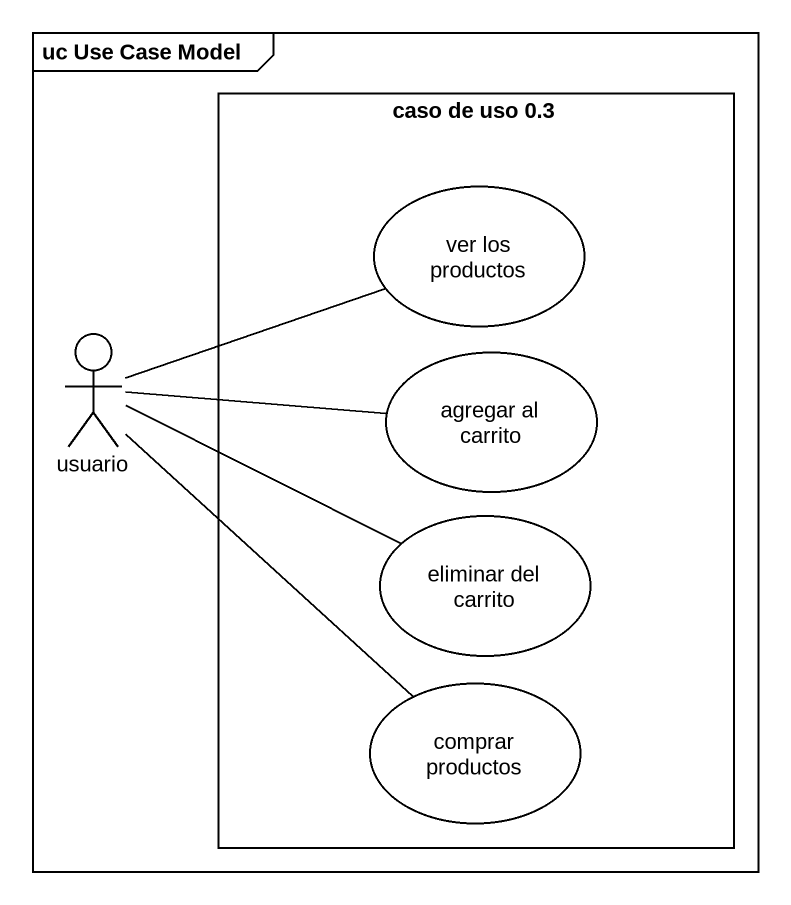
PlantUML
@startuml
mainframe uc Use Case Model
rectangle "caso de uso 0.3" as caso_de_uso_0_3 {
  usecase "ver los productos" as ver_los_productos
  usecase "agregar al carrito" as agregar_al_carrito
  usecase "eliminar del carrito" as eliminar_del_carrito
  usecase "comprar productos" as comprar_productos
}
actor usuario
usuario -right- ver_los_productos
usuario -right- agregar_al_carrito
usuario -right- eliminar_del_carrito
usuario -- comprar_productos
@enduml
